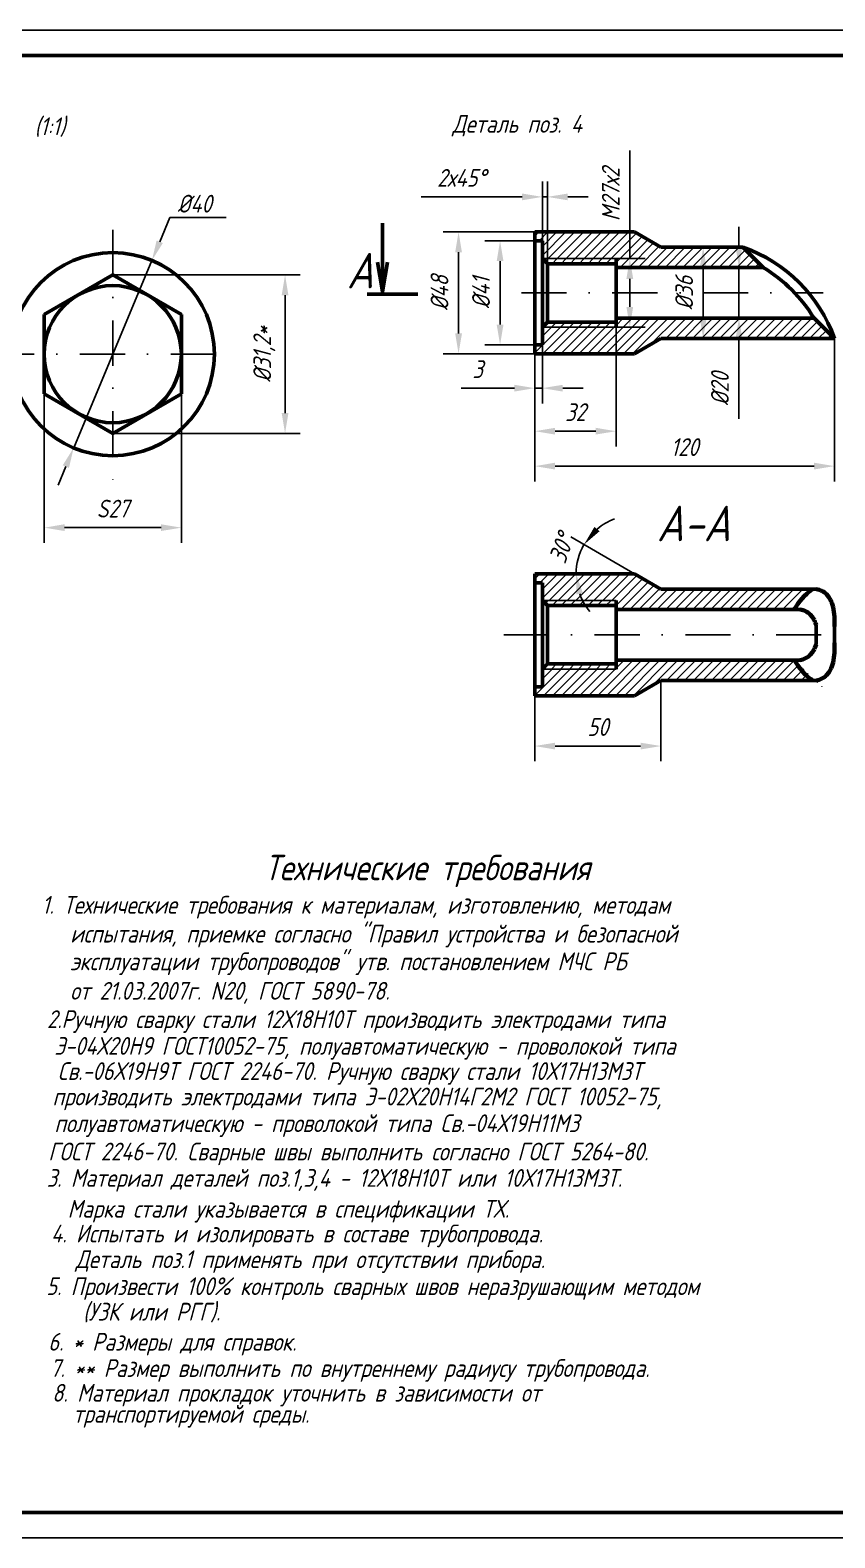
# Model space of a CAD drawing. Header units: inches. Extents: x 5939 to 6569, y -3365 to -3068.
# Drawn here: x 6198.2 to 6356.6, y -3364.7 to -3067.7 of the extents above; entities that cross this region are included whole.
import ezdxf

# ---------------------------------------------------------------- set-up
doc = ezdxf.new("R2010")
doc.units = ezdxf.units.IN
doc.header["$LTSCALE"] = 0.7
doc.header["$MEASUREMENT"] = 0
doc.linetypes.add('DASHDOT', pattern=[25.4, 12.7, -6.35, 0, -6.35])
doc.styles.get("Standard").update_dxf_attribs({"font": 'romand.shx', "width": 0.8, "oblique": 15, "height": 3.5})
doc.dimstyles.get("Standard").update_dxf_attribs({"dimtxt": 3.5, "dimasz": 4, "dimexe": 3, "dimexo": 0, "dimgap": 2, "dimtad": 1, "dimdsep": 46, "dimtxsty": 'Standard', "dimcen": 0.09, "dimaunit": 1, "dimadec": 3, "dimazin": 0, "dimtfac": 1, "dimtmove": 0, "dimatfit": 3, "dimfxl": 0.18, "dimtolj": 1, "dimtzin": 0, "dimlwd": 25, "dimlwe": 25, "dimarcsym": 0})
pattern_1 = [(45, (-0.3815, -1.7245), (-0.88388348, 0.88388348), [])]

# ---------------------------------------------------------------- blocks, each defined once
blk = doc.blocks.new('*D257')
at = {"color": 0, "lineweight": 25, "transparency": 16777216}
for p, q in [((6214.43, -3115.97), (6251.35, -3115.97)), ((6248.35, -3143.17), (6248.35, -3119.97)), ((6214.43, -3147.17), (6251.35, -3147.17))]:
    blk.add_line(p, q, dxfattribs=at)
for points in [[(6247.69, -3119.97), (6249.02, -3119.97), (6248.35, -3115.97)], [(6247.69, -3143.17), (6249.02, -3143.17), (6248.35, -3147.17)]]:
    blk.add_solid(points, dxfattribs=at)
at = {"layer": 'DEFPOINTS', "color": 0, "lineweight": 25, "transparency": 16777216}
for p in [(6214.43, -3115.97), (6248.35, -3115.97), (6214.43, -3147.17)]:
    blk.add_point(p, dxfattribs=at)
at = {"color": 0, "transparency": 16777216, "insert": (6244.27, -3131.57), "char_height": 3.5, "attachment_point": 5, "rotation": 90}
blk.add_mtext('\\A1;%%C31,2*', dxfattribs=at)
blk = doc.blocks.new('*D258')
at = {"color": 0, "lineweight": 25, "transparency": 16777216}
for p, q in [((6200.93, -3139.38), (6200.93, -3168.75)), ((6227.93, -3139.38), (6227.93, -3168.75)), ((6204.93, -3165.75), (6223.93, -3165.75))]:
    blk.add_line(p, q, dxfattribs=at)
for points in [[(6204.93, -3165.08), (6204.93, -3166.41), (6200.93, -3165.75)], [(6223.93, -3165.08), (6223.93, -3166.41), (6227.93, -3165.75)]]:
    blk.add_solid(points, dxfattribs=at)
at = {"layer": 'DEFPOINTS', "color": 0, "lineweight": 25, "transparency": 16777216}
for p in [(6200.93, -3139.38), (6227.93, -3139.38), (6227.93, -3165.75)]:
    blk.add_point(p, dxfattribs=at)
at = {"color": 0, "transparency": 16777216, "insert": (6214.43, -3162), "char_height": 3.5, "attachment_point": 5}
blk.add_mtext('\\A1;S27', dxfattribs=at)
blk = doc.blocks.new('*D284')
at = {"color": 0, "lineweight": 25, "transparency": 16777216}
for p, q in [((6297.53, -3109.25), (6287.7, -3109.25)), ((6290.7, -3125.75), (6290.7, -3113.25)), ((6297.53, -3129.75), (6287.7, -3129.75))]:
    blk.add_line(p, q, dxfattribs=at)
for points in [[(6290.03, -3113.25), (6291.37, -3113.25), (6290.7, -3109.25)], [(6290.03, -3125.75), (6291.37, -3125.75), (6290.7, -3129.75)]]:
    blk.add_solid(points, dxfattribs=at)
at = {"layer": 'DEFPOINTS', "color": 0, "lineweight": 25, "transparency": 16777216}
for p in [(6290.7, -3109.25), (6297.53, -3109.25), (6297.53, -3129.75)]:
    blk.add_point(p, dxfattribs=at)
at = {"color": 0, "lineweight": 25, "transparency": 16777216, "insert": (6286.95, -3119.5), "char_height": 3.5, "attachment_point": 5, "rotation": 90}
blk.add_mtext('\\A1;%%C41', dxfattribs=at)
blk = doc.blocks.new('*D285')
at = {"color": 0, "lineweight": 25, "transparency": 16777216}
for p, q in [((6297.53, -3129.75), (6297.53, -3141.27)), ((6299.03, -3129.75), (6299.03, -3141.27)), ((6293.53, -3138.27), (6283.04, -3138.27)), ((6299.03, -3138.27), (6297.53, -3138.27)), ((6303.03, -3138.27), (6307.03, -3138.27))]:
    blk.add_line(p, q, dxfattribs=at)
for points in [[(6293.53, -3137.61), (6293.53, -3138.94), (6297.53, -3138.27)], [(6303.03, -3137.61), (6303.03, -3138.94), (6299.03, -3138.27)]]:
    blk.add_solid(points, dxfattribs=at)
at = {"layer": 'DEFPOINTS', "color": 0, "lineweight": 25, "transparency": 16777216}
for p in [(6297.53, -3129.75), (6299.03, -3129.75), (6297.53, -3138.27)]:
    blk.add_point(p, dxfattribs=at)
at = {"color": 0, "lineweight": 25, "transparency": 16777216, "insert": (6286.29, -3134.52), "char_height": 3.5, "attachment_point": 5}
blk.add_mtext('\\A1;3', dxfattribs=at)
blk = doc.blocks.new('*D286')
at = {"color": 0, "lineweight": 25, "transparency": 16777216}
for p, q in [((6297.53, -3107.5), (6279.52, -3107.5)), ((6282.52, -3111.5), (6282.52, -3127.5)), ((6297.53, -3131.5), (6279.52, -3131.5))]:
    blk.add_line(p, q, dxfattribs=at)
for points in [[(6281.86, -3111.5), (6283.19, -3111.5), (6282.52, -3107.5)], [(6281.86, -3127.5), (6283.19, -3127.5), (6282.52, -3131.5)]]:
    blk.add_solid(points, dxfattribs=at)
at = {"layer": 'DEFPOINTS', "color": 0, "lineweight": 25, "transparency": 16777216}
for p in [(6297.53, -3107.5), (6282.52, -3131.5), (6297.53, -3131.5)]:
    blk.add_point(p, dxfattribs=at)
at = {"color": 0, "lineweight": 25, "transparency": 16777216, "insert": (6278.77, -3119.5), "char_height": 3.5, "attachment_point": 5, "rotation": 90}
blk.add_mtext('\\A1;%%C48', dxfattribs=at)
blk = doc.blocks.new('*D287')
at = {"color": 0, "lineweight": 25, "transparency": 16777216}
for p, q in [((6297.53, -3129.75), (6297.53, -3141.27)), ((6299.03, -3129.75), (6299.03, -3141.27)), ((6293.53, -3138.27), (6283.04, -3138.27)), ((6299.03, -3138.27), (6297.53, -3138.27)), ((6303.03, -3138.27), (6307.03, -3138.27))]:
    blk.add_line(p, q, dxfattribs=at)
for points in [[(6293.53, -3137.61), (6293.53, -3138.94), (6297.53, -3138.27)], [(6303.03, -3137.61), (6303.03, -3138.94), (6299.03, -3138.27)]]:
    blk.add_solid(points, dxfattribs=at)
at = {"layer": 'DEFPOINTS', "color": 0, "lineweight": 25, "transparency": 16777216}
for p in [(6297.53, -3129.75), (6299.03, -3129.75), (6297.53, -3138.27)]:
    blk.add_point(p, dxfattribs=at)
at = {"color": 0, "lineweight": 25, "transparency": 16777216, "insert": (6286.29, -3134.52), "char_height": 3.5, "attachment_point": 5}
blk.add_mtext('\\A1;3', dxfattribs=at)
blk = doc.blocks.new('*D288')
at = {"color": 0, "lineweight": 25, "transparency": 16777216}
for p, q in [((6313.53, -3126.25), (6313.53, -3149.75)), ((6297.53, -3129.75), (6297.53, -3149.75)), ((6301.53, -3146.75), (6309.53, -3146.75))]:
    blk.add_line(p, q, dxfattribs=at)
for points in [[(6301.53, -3146.08), (6301.53, -3147.41), (6297.53, -3146.75)], [(6309.53, -3146.08), (6309.53, -3147.41), (6313.53, -3146.75)]]:
    blk.add_solid(points, dxfattribs=at)
at = {"layer": 'DEFPOINTS', "color": 0, "lineweight": 25, "transparency": 16777216}
for p in [(6313.53, -3126.25), (6297.53, -3129.75), (6313.53, -3146.75)]:
    blk.add_point(p, dxfattribs=at)
at = {"color": 0, "lineweight": 25, "transparency": 16777216, "insert": (6305.53, -3143), "char_height": 3.5, "attachment_point": 5}
blk.add_mtext('\\A1;32', dxfattribs=at)
blk = doc.blocks.new('*D289')
at = {"color": 0, "lineweight": 25, "transparency": 16777216}
for p, q in [((6322.38, -3110.5), (6333.7, -3110.5)), ((6330.7, -3114.5), (6330.7, -3124.5)), ((6322.38, -3128.5), (6333.7, -3128.5))]:
    blk.add_line(p, q, dxfattribs=at)
for points in [[(6330.03, -3114.5), (6331.36, -3114.5), (6330.7, -3110.5)], [(6330.03, -3124.5), (6331.36, -3124.5), (6330.7, -3128.5)]]:
    blk.add_solid(points, dxfattribs=at)
at = {"layer": 'DEFPOINTS', "color": 0, "lineweight": 25, "transparency": 16777216}
for p in [(6322.38, -3110.5), (6322.38, -3128.5), (6330.7, -3128.5)]:
    blk.add_point(p, dxfattribs=at)
at = {"color": 0, "lineweight": 25, "transparency": 16777216, "insert": (6326.95, -3119.5), "char_height": 3.5, "attachment_point": 5, "rotation": 90}
blk.add_mtext('\\A1;%%C36', dxfattribs=at)
blk = doc.blocks.new('*D290')
at = {"color": 0, "lineweight": 25, "transparency": 16777216}
for p, q in [((6316.25, -3112.75), (6316.25, -3091.46)), ((6307.23, -3112.75), (6319.25, -3112.75)), ((6316.25, -3122.25), (6316.25, -3116.75)), ((6307.23, -3126.25), (6319.25, -3126.25))]:
    blk.add_line(p, q, dxfattribs=at)
for points in [[(6315.58, -3116.75), (6316.92, -3116.75), (6316.25, -3112.75)], [(6315.58, -3122.25), (6316.92, -3122.25), (6316.25, -3126.25)]]:
    blk.add_solid(points, dxfattribs=at)
at = {"layer": 'DEFPOINTS', "color": 0, "lineweight": 25, "transparency": 16777216}
for p in [(6307.23, -3112.75), (6307.23, -3126.25), (6316.25, -3126.25)]:
    blk.add_point(p, dxfattribs=at)
at = {"color": 0, "lineweight": 25, "transparency": 16777216, "insert": (6312.5, -3100.11), "char_height": 3.5, "attachment_point": 5, "rotation": 90}
blk.add_mtext('\\A1;М27х2', dxfattribs=at)
blk = doc.blocks.new('*D291')
at = {"color": 0, "lineweight": 25, "transparency": 16777216}
for p, q in [((6322.38, -3195.85), (6322.38, -3211.77)), ((6297.53, -3198.85), (6297.53, -3211.77)), ((6301.53, -3208.77), (6318.38, -3208.77))]:
    blk.add_line(p, q, dxfattribs=at)
for points in [[(6301.53, -3208.11), (6301.53, -3209.44), (6297.53, -3208.77)], [(6318.38, -3208.11), (6318.38, -3209.44), (6322.38, -3208.77)]]:
    blk.add_solid(points, dxfattribs=at)
at = {"layer": 'DEFPOINTS', "color": 0, "lineweight": 25, "transparency": 16777216}
for p in [(6322.38, -3195.85), (6297.53, -3198.85), (6322.38, -3208.77)]:
    blk.add_point(p, dxfattribs=at)
at = {"color": 0, "lineweight": 25, "transparency": 16777216, "insert": (6309.96, -3205.02), "char_height": 3.5, "attachment_point": 5}
blk.add_mtext('\\A1;50', dxfattribs=at)
blk = doc.blocks.new('*D292')
at = {"color": 0, "lineweight": 25, "transparency": 16777216}
blk.add_line((6317.19, -3174.85), (6304.62, -3167.59), dxfattribs=at)
for start, end in [(109.9886, 129.9943), (150, 180), (200.0057, 220.0114)]:
    blk.add_arc((6317.19, -3174.85), 11.51, start, end, dxfattribs=at)
for points in [[(6310.3, -3166.45), (6309.28, -3165.6), (6307.22, -3169.09)], [(6305.71, -3178.9), (6307.02, -3178.67), (6305.67, -3174.85)]]:
    blk.add_solid(points, dxfattribs=at)
at = {"layer": 'DEFPOINTS', "color": 0, "lineweight": 25, "transparency": 16777216}
for p in [(6297.53, -3174.85), (6305.85, -3172.85), (6317.19, -3174.85), (6317.19, -3174.85), (6322.38, -3177.85)]:
    blk.add_point(p, dxfattribs=at)
at = {"color": 0, "lineweight": 25, "transparency": 16777216, "insert": (6302.78, -3169.81), "char_height": 3.5, "attachment_point": 5, "rotation": 70.7401}
blk.add_mtext('\\A1;30%%D', dxfattribs=at)
blk = doc.blocks.new('*D294')
at = {"color": 0, "lineweight": 25, "transparency": 16777216}
for p, q in [((6299.03, -3112.75), (6299.03, -3097.59)), ((6300.03, -3113.75), (6300.03, -3097.59)), ((6295.03, -3100.59), (6275.16, -3100.59)), ((6300.03, -3100.59), (6299.03, -3100.59)), ((6304.03, -3100.59), (6308.03, -3100.59))]:
    blk.add_line(p, q, dxfattribs=at)
for points in [[(6295.03, -3099.93), (6295.03, -3101.26), (6299.03, -3100.59)], [(6304.03, -3099.93), (6304.03, -3101.26), (6300.03, -3100.59)]]:
    blk.add_solid(points, dxfattribs=at)
at = {"layer": 'DEFPOINTS', "color": 0, "lineweight": 25, "transparency": 16777216}
for p in [(6299.03, -3100.59), (6299.03, -3112.75), (6300.03, -3113.75)]:
    blk.add_point(p, dxfattribs=at)
at = {"color": 0, "lineweight": 25, "transparency": 16777216, "insert": (6283.1, -3096.84), "char_height": 3.5, "attachment_point": 5}
blk.add_mtext('\\A1;2х45%%D', dxfattribs=at)
blk = doc.blocks.new('*D295')
at = {"color": 0, "lineweight": 25, "transparency": 16777216}
for p, q in [((6337.75, -3110.5), (6337.75, -3106.5)), ((6342.53, -3114.5), (6334.75, -3114.5)), ((6337.75, -3114.5), (6337.75, -3124.5)), ((6352.53, -3124.5), (6334.75, -3124.5)), ((6337.75, -3128.5), (6337.75, -3144.33))]:
    blk.add_line(p, q, dxfattribs=at)
for points in [[(6337.08, -3110.5), (6338.41, -3110.5), (6337.75, -3114.5)], [(6337.08, -3128.5), (6338.41, -3128.5), (6337.75, -3124.5)]]:
    blk.add_solid(points, dxfattribs=at)
at = {"layer": 'DEFPOINTS', "color": 0, "lineweight": 25, "transparency": 16777216}
for p in [(6342.53, -3114.5), (6337.75, -3124.5), (6352.53, -3124.5)]:
    blk.add_point(p, dxfattribs=at)
at = {"color": 0, "lineweight": 25, "transparency": 16777216, "insert": (6334, -3138.42), "char_height": 3.5, "attachment_point": 5, "rotation": 90}
blk.add_mtext('\\A1;%%C20', dxfattribs=at)
blk = doc.blocks.new('*D299')
at = {"color": 0, "lineweight": 25, "transparency": 16777216}
for p, q in [((6356.53, -3128.5), (6356.53, -3156.63)), ((6297.53, -3131.5), (6297.53, -3156.63)), ((6301.53, -3153.63), (6352.53, -3153.63))]:
    blk.add_line(p, q, dxfattribs=at)
for points in [[(6301.53, -3152.96), (6301.53, -3154.29), (6297.53, -3153.63)], [(6352.53, -3152.96), (6352.53, -3154.29), (6356.53, -3153.63)]]:
    blk.add_solid(points, dxfattribs=at)
at = {"layer": 'DEFPOINTS', "color": 0, "lineweight": 25, "transparency": 16777216}
for p in [(6356.53, -3128.5), (6297.53, -3131.5), (6356.53, -3153.63)]:
    blk.add_point(p, dxfattribs=at)
at = {"color": 0, "lineweight": 25, "transparency": 16777216, "insert": (6327.03, -3149.88), "char_height": 3.5, "attachment_point": 5}
blk.add_mtext('\\A1;120', dxfattribs=at)

msp = doc.modelspace()

# ---------------------------------------------------------------- hatches: boundary and pattern name
at = {"lineweight": 25}
h = msp.add_hatch(dxfattribs=at)
h.set_pattern_fill('ANSI31', color=256, scale=10)
h.set_pattern_definition(pattern_1)
h.paths.add_polyline_path([(6297.531, -3107.503), (6297.531, -3109.253), (6299.031, -3109.253), (6299.031, -3112.753), (6313.531, -3112.753), (6313.531, -3114.503), (6342.532, -3114.503), (6338.532, -3110.503), (6322.384, -3110.503), (6317.187, -3107.503)])
h.paths.add_polyline_path([(6317.187, -3131.503), (6322.384, -3128.503), (6356.532, -3128.503), (6352.532, -3124.503), (6313.531, -3124.503), (6313.531, -3126.253), (6299.031, -3126.253), (6299.031, -3129.753), (6297.531, -3129.753), (6297.531, -3131.503)])
h = msp.add_hatch(dxfattribs=at)
h.set_pattern_fill('ANSI31', color=256, scale=10)
h.set_pattern_definition(pattern_1)
h.paths.add_polyline_path([(6300.031, -3125.253), (6299.031, -3126.253), (6313.531, -3126.253), (6313.531, -3125.253)])
h.paths.add_polyline_path([(6313.531, -3113.753), (6313.531, -3112.753), (6299.031, -3112.753), (6300.031, -3113.753)])
h = msp.add_hatch(dxfattribs=at)
h.set_pattern_fill('ANSI31', color=256, scale=10)
h.set_pattern_definition([(45, (-0.3815, -9.127), (-0.88388348, 0.88388348), [])])
edge = h.paths.add_edge_path()
edge.add_line((6317.187, -3174.846), (6297.531, -3174.846))
edge.add_line((6297.531, -3174.846), (6297.531, -3176.596))
edge.add_line((6297.531, -3176.596), (6299.031, -3176.596))
edge.add_line((6299.031, -3176.596), (6299.031, -3180.096))
edge.add_line((6299.031, -3180.096), (6313.531, -3180.096))
edge.add_line((6313.531, -3180.096), (6313.531, -3181.846))
edge.add_line((6313.531, -3181.846), (6348.708, -3181.846))
edge.add_ellipse((6365.579, -3186.346), major_axis=(18.031, 0), ratio=0.7071068, start_angle=138.18969, end_angle=159.33268, ccw=False)
edge.add_line((6352.139, -3177.846), (6322.384, -3177.846))
edge.add_line((6322.384, -3177.846), (6317.187, -3174.846))
edge = h.paths.add_edge_path()
edge.add_line((6322.384, -3195.846), (6352.139, -3195.846))
edge.add_ellipse((6365.579, -3187.346), major_axis=(18.031, 0), ratio=0.7071068, start_angle=200.66732, end_angle=221.81031, ccw=False)
edge.add_ellipse((6365.579, -3187.346), major_axis=(18.031, 0), ratio=0.7071068, start_angle=200.66732, end_angle=210.65077)
edge.add_ellipse((6365.579, -3187.346), major_axis=(18.031, 0), ratio=0.7071068, start_angle=200.66732, end_angle=221.81031, ccw=False)
edge.add_ellipse((6365.579, -3187.346), major_axis=(18.031, 0), ratio=0.7071068, start_angle=200.66732, end_angle=210.65077)
edge.add_ellipse((6365.579, -3187.346), major_axis=(18.031, 0), ratio=0.7071068, start_angle=200.66732, end_angle=221.81031, ccw=False)
edge.add_ellipse((6365.579, -3187.346), major_axis=(18.031, 0), ratio=0.7071068, start_angle=200.66732, end_angle=210.65077)
edge.add_ellipse((6365.579, -3187.346), major_axis=(18.031, 0), ratio=0.7071068, start_angle=200.66732, end_angle=221.81031, ccw=False)
edge.add_ellipse((6365.579, -3187.346), major_axis=(18.031, 0), ratio=0.7071068, start_angle=200.66732, end_angle=210.65077)
edge.add_ellipse((6365.579, -3187.346), major_axis=(18.031, 0), ratio=0.7071068, start_angle=200.66732, end_angle=221.81031, ccw=False)
edge.add_ellipse((6365.579, -3187.346), major_axis=(18.031, 0), ratio=0.7071068, start_angle=200.66732, end_angle=210.65077, ccw=False)
edge.add_ellipse((6365.579, -3187.346), major_axis=(18.031, 0), ratio=0.7071068, start_angle=200.66732, end_angle=221.81031)
edge.add_line((6348.708, -3191.846), (6313.531, -3191.846))
edge.add_line((6313.531, -3191.846), (6313.531, -3193.596))
edge.add_line((6313.531, -3193.596), (6299.031, -3193.596))
edge.add_line((6299.031, -3193.596), (6299.031, -3197.096))
edge.add_line((6299.031, -3197.096), (6297.531, -3197.096))
edge.add_line((6297.531, -3197.096), (6297.531, -3198.846))
edge.add_line((6297.531, -3198.846), (6317.187, -3198.846))
edge.add_line((6317.187, -3198.846), (6322.384, -3195.846))
h = msp.add_hatch(dxfattribs=at)
h.set_pattern_fill('ANSI31', color=256, scale=10)
h.set_pattern_definition([(45, (-0.3815, -69.0674), (-0.88388348, 0.88388348), [])])
h.paths.add_polyline_path([(6300.031, -3192.596), (6299.031, -3193.596), (6313.531, -3193.596), (6313.531, -3192.596)])
h.paths.add_polyline_path([(6313.531, -3181.096), (6313.531, -3180.096), (6299.031, -3180.096), (6300.031, -3181.096)])

# ---------------------------------------------------------------- linework, layer by layer
at = {"linetype": 'Continuous', "lineweight": 25}
for p, q in [((5938.734, -3067.747), (6568.734, -3067.747)), ((5938.734, -3364.747), (6568.734, -3364.747))]:
    msp.add_line(p, q, dxfattribs=at)
at = {"linetype": 'Continuous', "lineweight": 50}
for p, q in [((5958.734, -3072.747), (6563.734, -3072.747)), ((6267.54, -3119.532), (6267.54, -3105.747)), ((6317.187, -3107.503), (6322.384, -3110.503)), ((6322.384, -3110.503), (6338.53, -3110.503)), ((6267.54, -3119.232), (6266.54, -3113.432)), ((6267.54, -3119.232), (6268.54, -3113.432)), ((6264.491, -3119.732), (6274.491, -3119.732)), ((6317.187, -3131.503), (6322.384, -3128.503)), ((6322.384, -3128.503), (6356.544, -3128.503)), ((6317.187, -3174.846), (6322.384, -3177.846)), ((6322.384, -3177.846), (6352.999, -3177.846)), ((6317.187, -3198.846), (6322.384, -3195.846)), ((6322.384, -3195.846), (6352.999, -3195.846)), ((5946.734, -3359.747), (6563.734, -3359.747))]:
    msp.add_line(p, q, dxfattribs=at)
at = {"lineweight": 25}
for p, q in [((6225.652, -3104.683), (6223.673, -3109.424)), ((6225.652, -3104.683), (6236.748, -3104.683)), ((6206.722, -3150.028), (6222.132, -3113.115)), ((6299.031, -3112.753), (6313.531, -3112.753)), ((6347.933, -3118.702), (6349.835, -3120.67)), ((6299.031, -3126.253), (6313.531, -3126.253)), ((6205.181, -3153.719), (6203.64, -3157.41)), ((6299.031, -3180.096), (6313.531, -3180.096)), ((6299.031, -3193.596), (6313.531, -3193.596))]:
    msp.add_line(p, q, dxfattribs=at)
at = {"linetype": 'DASHDOT'}
for p, q in [((6214.427, -3107.071), (6214.427, -3157.356)), ((6190.065, -3131.572), (6238.433, -3131.572))]:
    msp.add_line(p, q, dxfattribs=at)
at = {"lineweight": 50}
for p, q in [((6297.531, -3107.503), (6317.187, -3107.503)), ((6297.531, -3107.503), (6297.531, -3131.503)), ((6297.531, -3109.253), (6299.031, -3109.253)), ((6299.031, -3109.253), (6299.031, -3129.753)), ((6342.532, -3114.503), (6338.532, -3110.503)), ((6299.031, -3112.753), (6300.031, -3113.753)), ((6300.031, -3113.753), (6300.031, -3125.253)), ((6300.031, -3113.753), (6313.531, -3113.753)), ((6313.531, -3112.753), (6313.531, -3126.253)), ((6313.531, -3114.503), (6342.532, -3114.503)), ((6214.427, -3115.972), (6200.917, -3123.772)), ((6227.937, -3123.772), (6214.427, -3115.972)), ((6200.917, -3123.772), (6200.917, -3139.372)), ((6227.937, -3139.372), (6227.937, -3123.772)), ((6299.031, -3126.253), (6300.031, -3125.253)), ((6300.031, -3125.253), (6313.531, -3125.253)), ((6313.531, -3124.503), (6352.532, -3124.503)), ((6356.532, -3128.503), (6352.532, -3124.503)), ((6297.531, -3129.753), (6299.031, -3129.753)), ((6297.531, -3131.503), (6317.187, -3131.503)), ((6200.917, -3139.372), (6214.427, -3147.172)), ((6214.427, -3147.172), (6227.937, -3139.372)), ((6297.531, -3174.846), (6317.187, -3174.846)), ((6297.531, -3174.846), (6297.531, -3198.846)), ((6297.531, -3176.596), (6299.031, -3176.596)), ((6299.031, -3176.596), (6299.031, -3197.096)), ((6299.031, -3180.096), (6300.031, -3181.096)), ((6313.531, -3180.096), (6313.531, -3193.596)), ((6300.031, -3181.096), (6300.031, -3192.596)), ((6300.031, -3181.096), (6313.531, -3181.096)), ((6313.531, -3181.846), (6349.807, -3181.846)), ((6352.944, -3184.911), (6352.944, -3188.781)), ((6356.581, -3184.116), (6356.581, -3189.708)), ((6299.031, -3193.596), (6300.031, -3192.596)), ((6300.031, -3192.596), (6313.531, -3192.596)), ((6313.531, -3191.846), (6349.807, -3191.846)), ((6297.531, -3197.096), (6299.031, -3197.096)), ((6297.531, -3198.846), (6317.187, -3198.846))]:
    msp.add_line(p, q, dxfattribs=at)
at = {"linetype": 'DASHDOT', "lineweight": 25}
for p, q in [((6294.921, -3119.503), (6354.306, -3119.503)), ((6291.429, -3186.846), (6360.613, -3186.846))]:
    msp.add_line(p, q, dxfattribs=at)
at = {"linetype": 'Continuous'}
for p, q in [((6200.927, -3123.766), (6200.927, -3139.377)), ((6227.927, -3123.766), (6227.927, -3139.377))]:
    msp.add_line(p, q, dxfattribs=at)
at = {"lineweight": 60}
for p, q in [((6355.003, -3178.87), (6355.422, -3179.41)), ((6351.79, -3182.866), (6352.209, -3183.406)), ((6351.79, -3190.826), (6352.209, -3190.286)), ((6355.003, -3194.822), (6355.422, -3194.282))]:
    msp.add_line(p, q, dxfattribs=at)
at = {"color": 7, "linetype": 'Continuous', "lineweight": 60}
for p, q in [((6355.422, -3179.41), (6355.657, -3179.741)), ((6355.657, -3179.741), (6355.802, -3179.997)), ((6355.802, -3179.997), (6355.932, -3180.274)), ((6355.932, -3180.274), (6356.049, -3180.571)), ((6356.049, -3180.571), (6356.174, -3180.968)), ((6352.209, -3183.406), (6352.444, -3183.737)), ((6352.444, -3183.737), (6352.589, -3183.993)), ((6356.174, -3180.968), (6356.28, -3181.391)), ((6356.28, -3181.391), (6356.37, -3181.852)), ((6356.37, -3181.852), (6356.442, -3182.334)), ((6356.442, -3182.334), (6356.496, -3182.81)), ((6356.496, -3182.81), (6356.537, -3183.299)), ((6356.537, -3183.299), (6356.565, -3183.812)), ((6356.565, -3183.812), (6356.581, -3184.332)), ((6352.589, -3183.993), (6352.719, -3184.27)), ((6352.719, -3184.27), (6352.835, -3184.567)), ((6352.835, -3184.567), (6352.944, -3184.911)), ((6356.581, -3184.332), (6356.586, -3184.784)), ((6356.581, -3185.236), (6356.586, -3184.784)), ((6352.444, -3189.955), (6352.589, -3189.699)), ((6352.589, -3189.699), (6352.719, -3189.422)), ((6352.719, -3189.422), (6352.835, -3189.125)), ((6352.835, -3189.125), (6352.944, -3188.781)), ((6356.565, -3189.881), (6356.581, -3189.361)), ((6356.581, -3188.456), (6356.586, -3188.909)), ((6356.581, -3189.361), (6356.586, -3188.909)), ((6352.209, -3190.286), (6352.444, -3189.955)), ((6356.049, -3193.121), (6356.174, -3192.725)), ((6356.174, -3192.725), (6356.28, -3192.302)), ((6356.28, -3192.302), (6356.37, -3191.841)), ((6356.37, -3191.841), (6356.442, -3191.358)), ((6356.442, -3191.358), (6356.496, -3190.882)), ((6356.496, -3190.882), (6356.537, -3190.393)), ((6356.537, -3190.393), (6356.565, -3189.881)), ((6355.422, -3194.282), (6355.657, -3193.951)), ((6355.657, -3193.951), (6355.802, -3193.695)), ((6355.802, -3193.695), (6355.932, -3193.418)), ((6355.932, -3193.418), (6356.049, -3193.121))]:
    msp.add_line(p, q, dxfattribs=at)
at = {"lineweight": 50}
for centre, radius, start, end in [((6214.427, -3131.572), 20, 0, 180), ((6328.852, -3138.202), 29.341, 19.30252, 70.73843), ((6326.865, -3140.17), 30.071, 31.39962, 58.60038), ((6214.427, -3131.572), 13.5, 0, 180), ((6214.427, -3131.572), 20, 180, 0), ((6214.427, -3131.572), 13.5, 180, 0)]:
    msp.add_arc(centre, radius, start, end, dxfattribs=at)
at = {"lineweight": 25}
msp.add_arc((6214.427, -3131.572), 20, 0, 75.93512, dxfattribs=at)
at = {"lineweight": 60}
for centre, start, end in [((6352.225, -3181.835), 46.85559, 79.01958), ((6349.011, -3185.831), 46.85559, 78.71095), ((6349.011, -3187.862), 281.28905, 313.14441), ((6352.225, -3191.858), 280.98042, 313.14441)]:
    msp.add_arc(centre, 4.063, start, end, dxfattribs=at)
at = {"color": 7, "linetype": 'Continuous', "lineweight": 60, "extrusion": (0, 0, -1)}
msp.add_ellipse((6365.579, -3186.346), major_axis=(18.031, 0), ratio=0.7071068, start_param=3.5023054, end_param=3.8713203, dxfattribs=at)
at = {"color": 7, "linetype": 'Continuous', "extrusion": (0, 0, -1)}
msp.add_ellipse((6365.579, -3187.346), major_axis=(18.031, 0), ratio=0.7071068, start_param=2.6066358, end_param=2.7808799, dxfattribs=at)
at = {"color": 7, "linetype": 'Continuous', "lineweight": 60}
msp.add_ellipse((6365.579, -3187.346), major_axis=(18.031, 0), ratio=0.7071068, start_param=3.5023054, end_param=3.8713203, dxfattribs=at)
at = {"lineweight": 25}
for points in [[(6223.058, -3109.167), (6224.288, -3109.681), (6222.132, -3113.115)], [(6204.566, -3153.462), (6205.796, -3153.976), (6206.722, -3150.028)]]:
    msp.add_solid(points, dxfattribs=at)
at = {"layer": 'DEFPOINTS', "color": 0, "linetype": 'ByBlock'}
for p in [(6225.387, -3121.331), (6203.467, -3141.813)]:
    msp.add_point(p, dxfattribs=at)

# ---------------------------------------------------------------- texts
at = {"linetype": 'Continuous', "oblique": 15, "width": 0.8}
for s, p in [('1. Технические требования к материалам, изготовлению, методам  ', (6200.476, -3241.794)), ('   испытания, приемке согласно "Правил устройства и безопасной      ', (6200.476, -3247.482)), ('   эксплуатации трубопроводов" утв. постановлением МЧС РБ     ', (6200.476, -3252.929)), ('   от 21.03.2007г. N20, ГОСТ 5890-78.     ', (6200.476, -3258.734)), ('2.Ручную сварку стали 12Х18Н10Т производить электродами типа  ', (6201.485, -3264.319)), ('  Э-04Х20Н9 ГОСТ10052-75, полуавтоматическую - проволокой типа  ', (6199.223, -3269.59)), ('   Св.-06Х19Н9Т ГОСТ 2246-70. Ручную сварку стали 10Х17Н13М3Т ', (6198.011, -3274.552)), ('    производить электродами типа Э-02Х20Н14Г2М2 ГОСТ 10052-75, ', (6195.125, -3279.562)), ('  полуавтоматическую - проволокой типа Св.-04Х19Н11М3   ', (6199.223, -3284.818)), ('  ГОСТ 2246-70. Сварные швы выполнить согласно ГОСТ 5264-80.', (6198.011, -3290.4)), ('3. Материал деталей поз.1,3,4 - 12Х18Н10Т или 10Х17Н13М3Т.', (6201.401, -3295.6)), ('  Марка стали указывается в спецификации ТХ.', (6201.821, -3301.674))]:
    msp.add_text(s, height=3.5, dxfattribs=at).set_placement(p)
at = {"linetype": 'Continuous', "lineweight": 35, "insert": (6199.013, -3084.934), "char_height": 3.5, "width": 10.15524, "attachment_point": 1}
msp.add_mtext('(1:1)', dxfattribs=at)
at = {"linetype": 'Continuous', "lineweight": 35, "insert": (6281.304, -3084.457), "char_height": 3.5, "attachment_point": 1}
msp.add_mtext_dynamic_manual_height_columns('Деталь поз. 4', width=95.41823, gutter_width=17.5, heights=[0], dxfattribs=at)
at = {"lineweight": 25, "insert": (6227.181, -3100.18), "char_height": 3.5, "attachment_point": 1}
msp.add_mtext_dynamic_manual_height_columns('%%C40', width=19.56846, gutter_width=17.5, heights=[0], dxfattribs=at)
at = {"lineweight": 35, "attachment_point": 1}
for s, insert, char_height, width in [('А', (6260.514, -3111.618), 7, 8.75661), ('А-А', (6321.58, -3161.424), 7, 8.75661), ('Технические требования', (6244.3, -3230.214), 5, 105.40123)]:
    msp.add_mtext(s, dxfattribs=dict(at, insert=insert, char_height=char_height, width=width))
at = {"lineweight": 25, "char_height": 3.5, "attachment_point": 1}
for s, insert, width in [('4. Испытать и изолировать в составе трубопровода.', (6202.268, -3303.044), 200.57301), ('Деталь поз.1 применять при отсутствии прибора.', (6207.091, -3308.115), 154.94994), ('5. Произвести 100% контроль сварных швов неразрушающим методом', (6201.308, -3313.434), 200.57301), ('(УЗК или РГГ).', (6208.552, -3318.452), 91.1584), ('6. * Размеры для справок.', (6201.706, -3324.372), 197.17722), ('7. ** Размер выполнить по внутреннему радиусу трубопровода.', (6202.062, -3329.552), 159.03839), ('8. Материал прокладок уточнить в зависимости от ', (6202.482, -3334.419), 159.03839), ('   транспортируемой среды. ', (6201.024, -3338.581), 159.03839)]:
    msp.add_mtext(s, dxfattribs=dict(at, insert=insert, width=width))

# ---------------------------------------------------------------- dimensions: what is measured, and where the dimension line sits
at = {"lineweight": 25}
dim = msp.add_linear_dim(base=(6316.25, -3126.253), p1=(6307.233, -3112.753), p2=(6307.233, -3126.253), angle=90, text='М27х2', dimstyle='Standard', dxfattribs=at)
dim.commit()
dim.dimension.update_dxf_attribs({"geometry": '*D290', "text_midpoint": (6316.25, -3100.107), "dimtype": 160})
dim = msp.add_linear_dim(base=(6299.031, -3100.592), p1=(6300.031, -3113.753), p2=(6299.031, -3112.753), text='2х45%%D', dimstyle='Standard', dxfattribs=at)
dim.commit()
dim.dimension.update_dxf_attribs({"geometry": '*D294', "text_midpoint": (6283.096, -3100.592), "dimtype": 160})
for base, p1, p2, text, picture, middle in [((6337.748, -3124.503), (6342.532, -3114.503), (6352.532, -3124.503), '%%C20', '*D295', (6333.998, -3138.416)), ((6282.524, -3131.503), (6297.531, -3107.503), (6297.531, -3131.503), '%%C48', '*D286', (6278.774, -3119.503)), ((6290.699, -3109.253), (6297.531, -3129.753), (6297.531, -3109.253), '%%C41', '*D284', (6286.949, -3119.503)), ((6330.698, -3128.503), (6322.384, -3110.503), (6322.384, -3128.503), '%%C36', '*D289', (6326.948, -3119.503))]:
    dim = msp.add_linear_dim(base=base, p1=p1, p2=p2, angle=90, text=text, dimstyle='Standard', dxfattribs=at)
    dim.commit()
    dim.dimension.update_dxf_attribs({"geometry": picture, "text_midpoint": middle})
dim = msp.add_linear_dim(base=(6248.353, -3115.972), p1=(6214.427, -3147.172), p2=(6214.427, -3115.972), angle=90, text='%%C31,2*', dimstyle='Standard')
dim.commit()
dim.dimension.update_dxf_attribs({"geometry": '*D257', "text_midpoint": (6244.27, -3131.572)})
for base, p1, p2, text, picture, middle in [((6313.531, -3146.746), (6297.531, -3129.753), (6313.531, -3126.253), '32', '*D288', (6305.531, -3142.996)), ((6297.531, -3138.274), (6299.031, -3129.753), (6297.531, -3129.753), '3', '*D285', (6286.285, -3134.524)), ((6297.531, -3138.274), (6299.031, -3129.753), (6297.531, -3129.753), '3', '*D287', (6286.285, -3134.524)), ((6356.532, -3153.626), (6297.531, -3131.503), (6356.532, -3128.503), '120', '*D299', (6327.032, -3149.876)), ((6322.384, -3208.772), (6297.531, -3198.846), (6322.384, -3195.846), '50', '*D291', (6309.958, -3205.022))]:
    dim = msp.add_linear_dim(base=base, p1=p1, p2=p2, text=text, dimstyle='Standard', dxfattribs=at)
    dim.commit()
    dim.dimension.update_dxf_attribs({"geometry": picture, "text_midpoint": middle})
dim = msp.add_linear_dim(base=(6227.927, -3165.746), p1=(6200.927, -3139.377), p2=(6227.927, -3139.377), text='S27', dimstyle='Standard')
dim.commit()
dim.dimension.update_dxf_attribs({"geometry": '*D258', "text_midpoint": (6214.427, -3161.996)})
dim = msp.add_angular_dim_2l(base=(6305.848, -3172.847), line1=((6297.531, -3174.846), (6317.187, -3174.846)), line2=((6317.187, -3174.846), (6322.384, -3177.846)), text='30%%D', dimstyle='Standard', dxfattribs=at)
dim.commit()
dim.dimension.update_dxf_attribs({"geometry": '*D292', "text_midpoint": (6306.318, -3171.048), "dimtype": 162})

doc.saveas('drawing.dxf')
